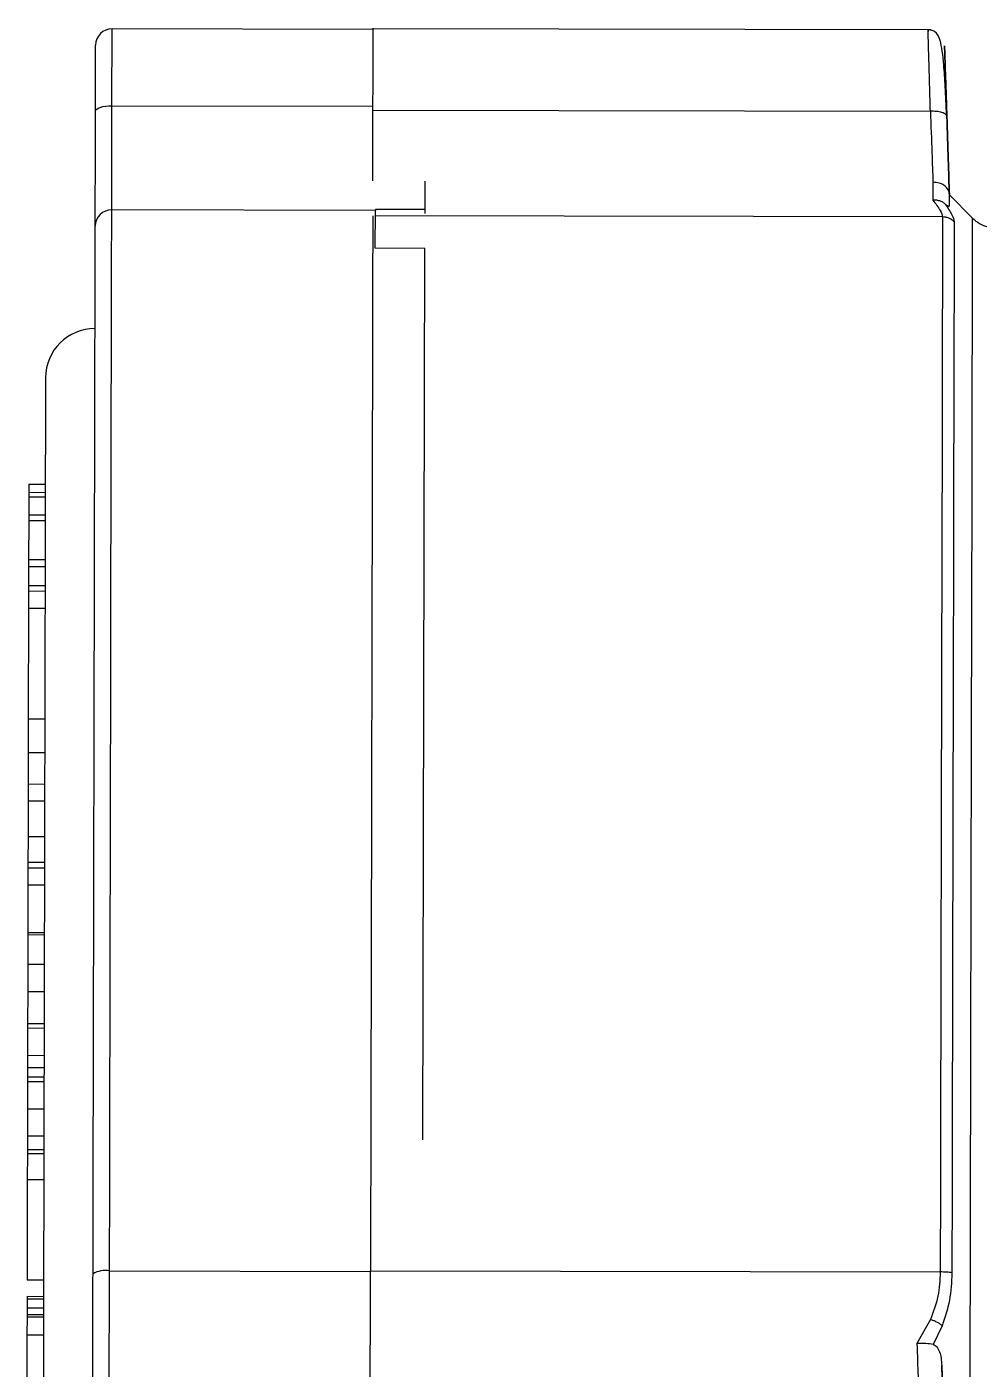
# Model space of a CAD drawing. Header units: millimetres. Extents: x 2085 to 4229, y 754 to 2271.
# Drawn here: x 2528.7 to 2586.5, y 2045.5 to 2127 of the extents above; entities that cross this region are included whole.
import ezdxf

# ---------------------------------------------------------------- set-up
doc = ezdxf.new("R2010")
doc.units = ezdxf.units.MM

msp = doc.modelspace()

# ---------------------------------------------------------------- linework, layer by layer
at = {"color": 7, "linetype": 'Continuous', "lineweight": 25}
for p, q in [((2533.819, 2122.202), (2533.829, 2126.871)), ((2549.671, 2126.837), (2533.829, 2126.871)), ((2583.509, 2126.8), (2549.671, 2126.872)), ((2533.805, 2115.88), (2533.819, 2122.202)), ((2533.819, 2122.202), (2549.661, 2122.169)), ((2549.661, 2121.937), (2583.495, 2121.865)), ((2552.809, 2117.626), (2552.805, 2115.896)), ((2583.651, 2117.555), (2583.649, 2116.467)), ((2586.061, 2115.38), (2584.65, 2116.798)), ((2584.65, 2116.791), (2584.65, 2116.798)), ((2549.805, 2115.846), (2533.805, 2115.88)), ((2549.8, 2113.546), (2549.805, 2115.846)), ((2552.805, 2115.896), (2549.805, 2115.902)), ((2549.805, 2115.902), (2549.805, 2115.846)), ((2552.805, 2115.896), (2552.805, 2115.667)), ((2584.233, 2115.452), (2549.804, 2115.525)), ((2552.8, 2113.539), (2549.8, 2113.546)), ((2552.684, 2059.438), (2552.8, 2113.539)), ((2528.769, 2099.237), (2528.768, 2098.736)), ((2528.768, 2098.736), (2529.768, 2098.734)), ((2528.768, 2098.736), (2528.768, 2098.467)), ((2528.769, 2099.237), (2529.769, 2099.235)), ((2528.768, 2098.467), (2528.765, 2097.372)), ((2528.768, 2098.467), (2529.768, 2098.465)), ((2528.765, 2097.372), (2529.765, 2097.37)), ((2528.765, 2097.372), (2528.765, 2097.023)), ((2528.765, 2097.023), (2528.76, 2094.663)), ((2528.765, 2097.023), (2529.765, 2097.021)), ((2528.76, 2094.663), (2528.759, 2094.241)), ((2528.76, 2094.663), (2529.76, 2094.661)), ((2528.759, 2094.241), (2528.756, 2093.081)), ((2528.759, 2094.241), (2529.759, 2094.239)), ((2528.756, 2093.081), (2529.756, 2093.078)), ((2528.756, 2093.081), (2528.756, 2092.747)), ((2528.756, 2092.747), (2528.753, 2091.699)), ((2528.756, 2092.747), (2529.756, 2092.744)), ((2528.753, 2091.699), (2528.739, 2084.992)), ((2528.753, 2091.699), (2529.753, 2091.696)), ((2528.739, 2084.992), (2528.735, 2082.953)), ((2528.739, 2084.992), (2529.739, 2084.99)), ((2528.735, 2082.953), (2528.73, 2081.032)), ((2528.735, 2082.953), (2529.735, 2082.951)), ((2528.73, 2081.032), (2528.728, 2079.986)), ((2528.73, 2081.032), (2529.73, 2081.029)), ((2528.728, 2079.986), (2528.724, 2077.849)), ((2529.728, 2079.984), (2528.728, 2079.986)), ((2528.724, 2077.849), (2528.72, 2076.285)), ((2528.724, 2077.849), (2529.724, 2077.847)), ((2528.72, 2075.947), (2528.717, 2074.92)), ((2528.721, 2076.386), (2528.719, 2075.876)), ((2528.72, 2076.285), (2529.72, 2076.283)), ((2528.72, 2076.285), (2528.72, 2075.947)), ((2528.72, 2076.285), (2528.72, 2075.947)), ((2528.72, 2075.947), (2529.72, 2075.945)), ((2528.717, 2074.92), (2529.717, 2074.918)), ((2528.711, 2071.889), (2528.707, 2070.102)), ((2528.711, 2072.025), (2529.711, 2072.023)), ((2528.711, 2071.889), (2529.711, 2071.887)), ((2528.707, 2070.102), (2528.704, 2068.447)), ((2528.707, 2070.102), (2529.707, 2070.099)), ((2528.704, 2068.447), (2528.699, 2066.495)), ((2528.704, 2068.447), (2529.704, 2068.445)), ((2528.699, 2066.223), (2528.695, 2064.564)), ((2528.699, 2066.495), (2529.699, 2066.493)), ((2528.699, 2066.495), (2528.699, 2066.223)), ((2528.699, 2066.223), (2529.699, 2066.221)), ((2528.695, 2064.564), (2528.694, 2063.824)), ((2528.695, 2064.564), (2529.695, 2064.562)), ((2528.694, 2063.824), (2528.692, 2063.251)), ((2528.694, 2063.824), (2529.694, 2063.822)), ((2528.692, 2062.979), (2528.688, 2061.32)), ((2528.692, 2063.251), (2529.692, 2063.249)), ((2528.692, 2063.251), (2528.692, 2062.979)), ((2528.692, 2062.979), (2529.692, 2062.977)), ((2528.688, 2061.32), (2528.685, 2059.676)), ((2528.688, 2061.32), (2529.688, 2061.318)), ((2528.685, 2059.676), (2528.683, 2058.849)), ((2528.685, 2059.676), (2529.685, 2059.674)), ((2528.683, 2058.849), (2529.683, 2058.847)), ((2528.683, 2058.849), (2528.683, 2058.6)), ((2528.683, 2058.6), (2528.679, 2057.036)), ((2528.683, 2058.6), (2529.683, 2058.598)), ((2528.679, 2057.024), (2528.666, 2050.936)), ((2528.679, 2057.036), (2529.679, 2057.034)), ((2533.651, 2043.911), (2533.667, 2051.483)), ((2533.667, 2051.483), (2549.51, 2051.45)), ((2549.51, 2051.49), (2584.096, 2051.416)), ((2528.666, 2050.936), (2529.666, 2050.934)), ((2528.664, 2049.937), (2529.664, 2049.935)), ((2528.663, 2049.234), (2528.662, 2048.842)), ((2528.664, 2049.793), (2528.663, 2049.234)), ((2528.663, 2049.234), (2529.663, 2049.232)), ((2528.664, 2049.793), (2529.664, 2049.79)), ((2528.661, 2048.699), (2528.659, 2047.601)), ((2528.662, 2048.842), (2528.661, 2048.699)), ((2528.661, 2048.699), (2529.661, 2048.697)), ((2528.662, 2048.842), (2529.662, 2048.84)), ((2583.504, 2048.527), (2582.674, 2047.072)), ((2583.563, 2048.508), (2583.504, 2048.527)), ((2528.659, 2047.601), (2528.651, 2043.862)), ((2528.659, 2047.601), (2529.659, 2047.599)), ((2584.21, 2048.154), (2583.665, 2047.005)), ((2584.186, 2045.742), (2584.479, 2036.797))]:
    msp.add_line(p, q, dxfattribs=at)
at = {"color": 7, "linetype": 'Continuous', "lineweight": 25, "flags": 128}
for points in [[(2532.818, 2121.853), (2532.837, 2121.922), (2532.894, 2121.987), (2532.987, 2122.048), (2533.111, 2122.101), (2533.263, 2122.144), (2533.436, 2122.176), (2533.623, 2122.196), (2533.819, 2122.202)], [(2533.667, 2051.483), (2533.679, 2056.743), (2533.69, 2061.913), (2533.7, 2066.972), (2533.711, 2071.896), (2533.721, 2076.663), (2533.731, 2081.251), (2533.74, 2085.639), (2533.749, 2089.808), (2533.758, 2093.739), (2533.766, 2097.414), (2533.773, 2100.817), (2533.779, 2103.931), (2533.785, 2106.744), (2533.791, 2109.241), (2533.795, 2111.413), (2533.799, 2113.248), (2533.803, 2114.74), (2533.805, 2115.88)], [(2584.233, 2115.452), (2584.23, 2114.299), (2584.227, 2112.801), (2584.223, 2110.963), (2584.219, 2108.794), (2584.213, 2106.303), (2584.207, 2103.502), (2584.201, 2100.403), (2584.193, 2097.019), (2584.186, 2093.367), (2584.177, 2089.462), (2584.168, 2085.321), (2584.159, 2080.964), (2584.149, 2076.41), (2584.139, 2071.678), (2584.129, 2066.791), (2584.118, 2061.77), (2584.107, 2056.637), (2584.096, 2051.416)], [(2584.939, 2115.162), (2584.937, 2114.014), (2584.934, 2112.521), (2584.93, 2110.69), (2584.925, 2108.529), (2584.92, 2106.047), (2584.914, 2103.256), (2584.907, 2100.168), (2584.9, 2096.797), (2584.892, 2093.158), (2584.884, 2089.267), (2584.875, 2085.142), (2584.866, 2080.801), (2584.856, 2076.263), (2584.846, 2071.549), (2584.836, 2066.68), (2584.825, 2061.677), (2584.814, 2056.563), (2584.803, 2051.361)], [(2585.903, 2041.473), (2585.914, 2046.765), (2585.926, 2052.011), (2585.937, 2057.187), (2585.947, 2062.27), (2585.958, 2067.237), (2585.968, 2072.064), (2585.978, 2076.73), (2585.988, 2081.214), (2585.997, 2085.494), (2586.006, 2089.551), (2586.014, 2093.367), (2586.022, 2096.925), (2586.029, 2100.207), (2586.035, 2103.2), (2586.041, 2105.888), (2586.046, 2108.261), (2586.05, 2110.307), (2586.054, 2112.016), (2586.057, 2113.382), (2586.059, 2114.397), (2586.06, 2115.057), (2586.061, 2115.359), (2586.061, 2115.38)]]:
    msp.add_lwpolyline(points, dxfattribs=at)
at = {"color": 7, "linetype": 'Continuous', "lineweight": 25}
for centre, radius, start, end in [((2533.826, 2125.871), 1, 89.87751, 179.87751), ((2533.795, 2114.888), 0.992, 89.41535, 179.40777), ((2587.478, 2116.791), 2, 224.87751, 255.57646), ((2532.783, 2105.673), 3, 89.87751, 179.87751), ((2533.422, 2049.952), 1.551, 80.89854, 119.14308)]:
    msp.add_arc(centre, radius, start, end, dxfattribs=at)
for points, knots in [([(2549.661, 2121.937), (2549.662, 2122.63), (2549.665, 2124.017), (2549.669, 2125.624), (2549.671, 2126.584), (2549.672, 2126.988), (2549.671, 2126.872), (2549.671, 2126.872)], [0, 0, 0, 0, 0.2499989, 0.4999978, 0.7499967, 0.9999956, 1, 1, 1, 1]), ([(2584.475, 2121.617), (2584.449, 2122.216), (2584.4, 2123.342), (2584.296, 2124.964), (2584.15, 2126.115), (2583.913, 2126.625), (2583.623, 2126.769), (2583.464, 2126.795), (2583.383, 2126.801), (2583.344, 2126.8), (2583.325, 2126.8)], [0, 0, 0, 0, 0.219365, 0.412937, 0.719402, 0.914593, 0.969102, 0.986635, 0.993634, 1, 1, 1, 1]), ([(2583.495, 2121.865), (2583.481, 2122.362), (2583.454, 2123.324), (2583.411, 2124.867), (2583.374, 2126.173), (2583.355, 2126.863), (2583.358, 2126.74), (2583.359, 2126.714)], [0, 0, 0, 0, 0.177765, 0.34408, 0.641108, 0.925204, 1, 1, 1, 1]), ([(2532.818, 2121.853), (2532.819, 2122.407), (2532.821, 2123.542), (2532.824, 2124.843), (2532.826, 2125.713), (2532.826, 2125.82), (2532.826, 2125.873)], [0, 0, 0, 0, 0.244178, 0.5, 0.755822, 1, 1, 1, 1]), ([(2584.494, 2121.556), (2584.474, 2122.158), (2584.435, 2123.362), (2584.389, 2124.74), (2584.36, 2125.632), (2584.35, 2125.935), (2584.36, 2125.628), (2584.39, 2124.735), (2584.435, 2123.359), (2584.474, 2122.157), (2584.494, 2121.556)], [0, 0, 0, 0, 0.125138, 0.250256, 0.375373, 0.50043, 0.625397, 0.750284, 0.875124, 1, 1, 1, 1]), ([(2532.803, 2114.898), (2532.803, 2115.132), (2532.804, 2115.607), (2532.808, 2117.192), (2532.812, 2119.284), (2532.816, 2121.006), (2532.818, 2121.853)], [0, 0, 0, 0, 0.245796, 0.5, 0.754204, 1, 1, 1, 1]), ([(2549.652, 2117.648), (2549.652, 2117.674), (2549.653, 2118.163), (2549.656, 2119.6), (2549.659, 2121.158), (2549.661, 2121.937)], [0, 0, 0, 0, 0.027312, 0.513656, 1, 1, 1, 1]), ([(2583.495, 2121.865), (2583.527, 2120.993), (2583.586, 2119.354), (2583.631, 2118.129), (2583.651, 2117.555)], [0, 0, 0, 0, 0.531637, 1, 1, 1, 1]), ([(2584.494, 2121.556), (2584.479, 2121.598), (2584.457, 2121.663), (2584.332, 2121.738), (2584.203, 2121.788), (2584.043, 2121.827), (2583.812, 2121.863), (2583.62, 2121.864), (2583.495, 2121.865)], [0, 0, 0, 0, 0.239618, 0.368465, 0.500002, 0.631538, 0.760384, 1, 1, 1, 1]), ([(2584.65, 2116.791), (2584.628, 2117.469), (2584.583, 2118.834), (2584.524, 2120.644), (2584.494, 2121.556)], [0, 0, 0, 0, 0.496466, 1, 1, 1, 1]), ([(2584.494, 2121.556), (2584.524, 2120.646), (2584.583, 2118.836), (2584.628, 2117.47), (2584.65, 2116.791)], [0, 0, 0, 0, 0.502375, 1, 1, 1, 1]), ([(2584.65, 2116.791), (2584.645, 2116.844), (2584.635, 2116.95), (2584.551, 2117.151), (2584.438, 2117.275), (2584.345, 2117.345), (2584.344, 2117.346), (2584.341, 2117.348), (2584.329, 2117.357), (2584.236, 2117.424), (2584.018, 2117.537), (2583.779, 2117.549), (2583.651, 2117.555)], [0, 0, 0, 0, 0.13275, 0.258828, 0.507271, 0.507353, 0.507953, 0.509582, 0.515681, 0.539247, 0.754927, 1, 1, 1, 1]), ([(2584.648, 2116.125), (2584.648, 2116.127), (2584.648, 2116.143), (2584.649, 2116.248), (2584.649, 2116.456), (2584.65, 2116.675), (2584.65, 2116.791)], [0, 0, 0, 0, 0.008069, 0.080583, 0.514577, 1, 1, 1, 1]), ([(2584.396, 2116.228), (2584.348, 2116.267), (2584.249, 2116.347), (2584.057, 2116.429), (2583.852, 2116.472), (2583.711, 2116.469), (2583.649, 2116.467)], [0, 0, 0, 0, 0.239149, 0.497163, 0.778524, 1, 1, 1, 1]), ([(2583.649, 2116.467), (2583.819, 2116.242), (2584.153, 2115.801), (2584.206, 2115.566), (2584.233, 2115.452)], [0, 0, 0, 0, 0.51151, 1, 1, 1, 1]), ([(2584.396, 2116.228), (2584.552, 2115.996), (2584.865, 2115.534), (2584.914, 2115.286), (2584.939, 2115.162)], [0, 0, 0, 0, 0.5006525, 1, 1, 1, 1]), ([(2584.648, 2116.125), (2584.642, 2116.102), (2584.633, 2116.07), (2584.547, 2116.108), (2584.473, 2116.16), (2584.42, 2116.207), (2584.396, 2116.228)], [0, 0, 0, 0, 0.546902, 0.785535, 0.902249, 1, 1, 1, 1]), ([(2532.667, 2051.307), (2532.672, 2053.803), (2532.683, 2058.84), (2532.699, 2066.217), (2532.714, 2073.459), (2532.729, 2080.438), (2532.743, 2087.041), (2532.756, 2093.135), (2532.768, 2098.627), (2532.778, 2103.439), (2532.787, 2107.502), (2532.794, 2110.771), (2532.8, 2113.31), (2532.802, 2114.372), (2532.803, 2114.898)], [0, 0, 0, 0, 0.0799588, 0.1613715, 0.2441424, 0.3288926, 0.4142166, 0.5, 0.5857784, 0.6711024, 0.7558576, 0.8386237, 0.9200388, 1, 1, 1, 1]), ([(2529.783, 2105.679), (2529.783, 2105.624), (2529.783, 2105.515), (2529.781, 2104.605), (2529.778, 2103.119), (2529.773, 2100.945), (2529.767, 2098.114), (2529.76, 2094.6), (2529.751, 2090.446), (2529.74, 2085.703), (2529.729, 2080.441), (2529.717, 2074.749), (2529.704, 2068.727), (2529.691, 2062.504), (2529.677, 2056.138), (2529.664, 2049.786), (2529.65, 2043.447), (2529.641, 2039.269), (2529.637, 2037.179)], [0, 0, 0, 0, 0.058246, 0.116497, 0.17824, 0.239988, 0.303803, 0.368626, 0.434138, 0.5, 0.565862, 0.631374, 0.696197, 0.760012, 0.821755, 0.883503, 0.94175, 1, 1, 1, 1]), ([(2528.717, 2074.92), (2528.717, 2074.59), (2528.715, 2073.954), (2528.714, 2073.177), (2528.712, 2072.565), (2528.712, 2072.243), (2528.711, 2072.074), (2528.711, 2072.025)], [0, 0, 0, 0, 0.328754, 0.633799, 0.764636, 0.93153, 1, 1, 1, 1]), ([(2528.711, 2072.025), (2528.711, 2071.963), (2528.711, 2071.877), (2528.711, 2071.9), (2528.711, 2071.905)], [0, 0, 0, 0, 0.737807, 1, 1, 1, 1]), ([(2532.649, 2042.977), (2532.65, 2043.368), (2532.652, 2044.163), (2532.656, 2046.153), (2532.661, 2048.567), (2532.665, 2050.404), (2532.667, 2051.307)], [0, 0, 0, 0, 0.245796, 0.5, 0.754204, 1, 1, 1, 1]), ([(2584.096, 2051.416), (2584.068, 2050.914), (2584.012, 2049.886), (2583.676, 2048.987), (2583.504, 2048.527)], [0, 0, 0, 0, 0.48849, 1, 1, 1, 1]), ([(2584.803, 2051.361), (2584.775, 2050.794), (2584.718, 2049.659), (2584.38, 2048.656), (2584.21, 2048.154)], [0, 0, 0, 0, 0.499286, 1, 1, 1, 1]), ([(2528.664, 2049.937), (2528.664, 2049.933), (2528.664, 2049.929), (2528.664, 2049.731), (2528.663, 2049.686)], [0, 0, 0, 0, 0.770116, 1, 1, 1, 1]), ([(2584.21, 2048.154), (2584.167, 2048.189), (2584.081, 2048.259), (2583.92, 2048.355), (2583.746, 2048.441), (2583.624, 2048.486), (2583.563, 2048.508)], [0, 0, 0, 0, 0.2473909, 0.4997222, 0.7521965, 1, 1, 1, 1]), ([(2583.665, 2047.005), (2583.522, 2047.033), (2583.232, 2047.088), (2582.861, 2047.078), (2582.674, 2047.072)], [0, 0, 0, 0, 0.494817, 1, 1, 1, 1]), ([(2582.674, 2047.072), (2582.701, 2046.357), (2582.753, 2044.974), (2582.782, 2044.215), (2582.796, 2043.849)], [0, 0, 0, 0, 0.516726, 1, 1, 1, 1]), ([(2583.665, 2047.005), (2583.706, 2046.993), (2583.787, 2046.968), (2583.895, 2046.867), (2583.984, 2046.731), (2584.08, 2046.507), (2584.159, 2046.17), (2584.176, 2045.89), (2584.186, 2045.742)], [0, 0, 0, 0, 0.111673, 0.222473, 0.333752, 0.456252, 0.712674, 1, 1, 1, 1]), ([(2584.292, 2042.488), (2584.28, 2042.873), (2584.254, 2043.655), (2584.209, 2045.039), (2584.186, 2045.742)], [0, 0, 0, 0, 0.4921548, 1, 1, 1, 1])]:
    msp.add_open_spline(points, degree=3, knots=knots, dxfattribs=at)
for points in [[(2549.647, 2115.525), (2549.646, 2114.961), (2549.643, 2113.831), (2549.638, 2111.152), (2549.63, 2107.783), (2549.622, 2103.687), (2549.612, 2098.923), (2549.6, 2093.535), (2549.587, 2087.579), (2549.573, 2081.112), (2549.559, 2074.202), (2549.543, 2066.913), (2549.527, 2059.334), (2549.516, 2054.104), (2549.51, 2051.49)], [(2584.939, 2115.162), (2584.89, 2115.205), (2584.793, 2115.291), (2584.617, 2115.381), (2584.429, 2115.44), (2584.298, 2115.448), (2584.233, 2115.452)], [(2549.494, 2043.92), (2549.495, 2044.277), (2549.496, 2044.991), (2549.5, 2046.79), (2549.505, 2048.972), (2549.508, 2050.651), (2549.51, 2051.49)], [(2584.803, 2051.361), (2584.754, 2051.369), (2584.656, 2051.385), (2584.481, 2051.402), (2584.292, 2051.413), (2584.161, 2051.415), (2584.096, 2051.416)]]:
    msp.add_open_spline(points, degree=3, dxfattribs=at)

doc.saveas('drawing.dxf')
